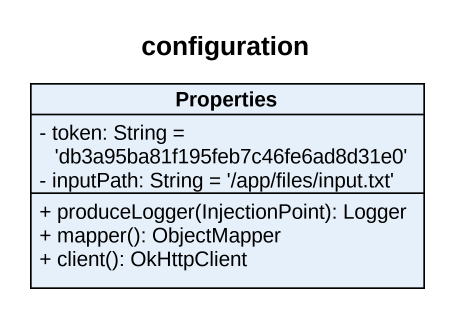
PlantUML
@startuml
title configuration
hide circle
hide empty members
skinparam classAttributeIconSize 0
class Properties {
  - token: String = 'db3a95ba81f195feb7c46fe6ad8d31e0'
  - inputPath: String = '/app/files/input.txt'
  + produceLogger(InjectionPoint): Logger
  + mapper(): ObjectMapper
  + client(): OkHttpClient
}
@enduml
